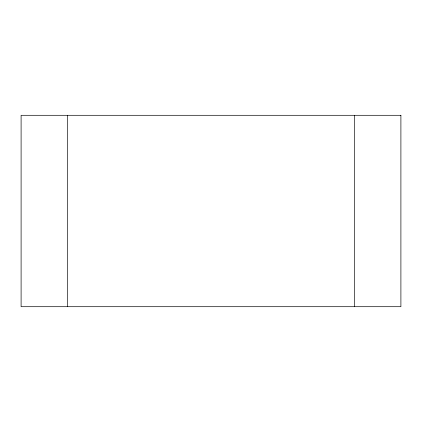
<?xml version="1.0" encoding="UTF-8"?>
<svg xmlns="http://www.w3.org/2000/svg" width="422" height="422" viewBox="0 0 422 422"><rect width="100%" height="100%" fill="white"/><g stroke="black" fill="none" stroke-linecap="round" stroke-linejoin="round"><path stroke-width="0.63" d="M354.549 115.301L354.549 306.699M67.451 115.301L67.451 306.699M400.9 115.301L21.1 115.301L21.1 306.699L400.9 306.699L400.9 115.301"/></g></svg>
